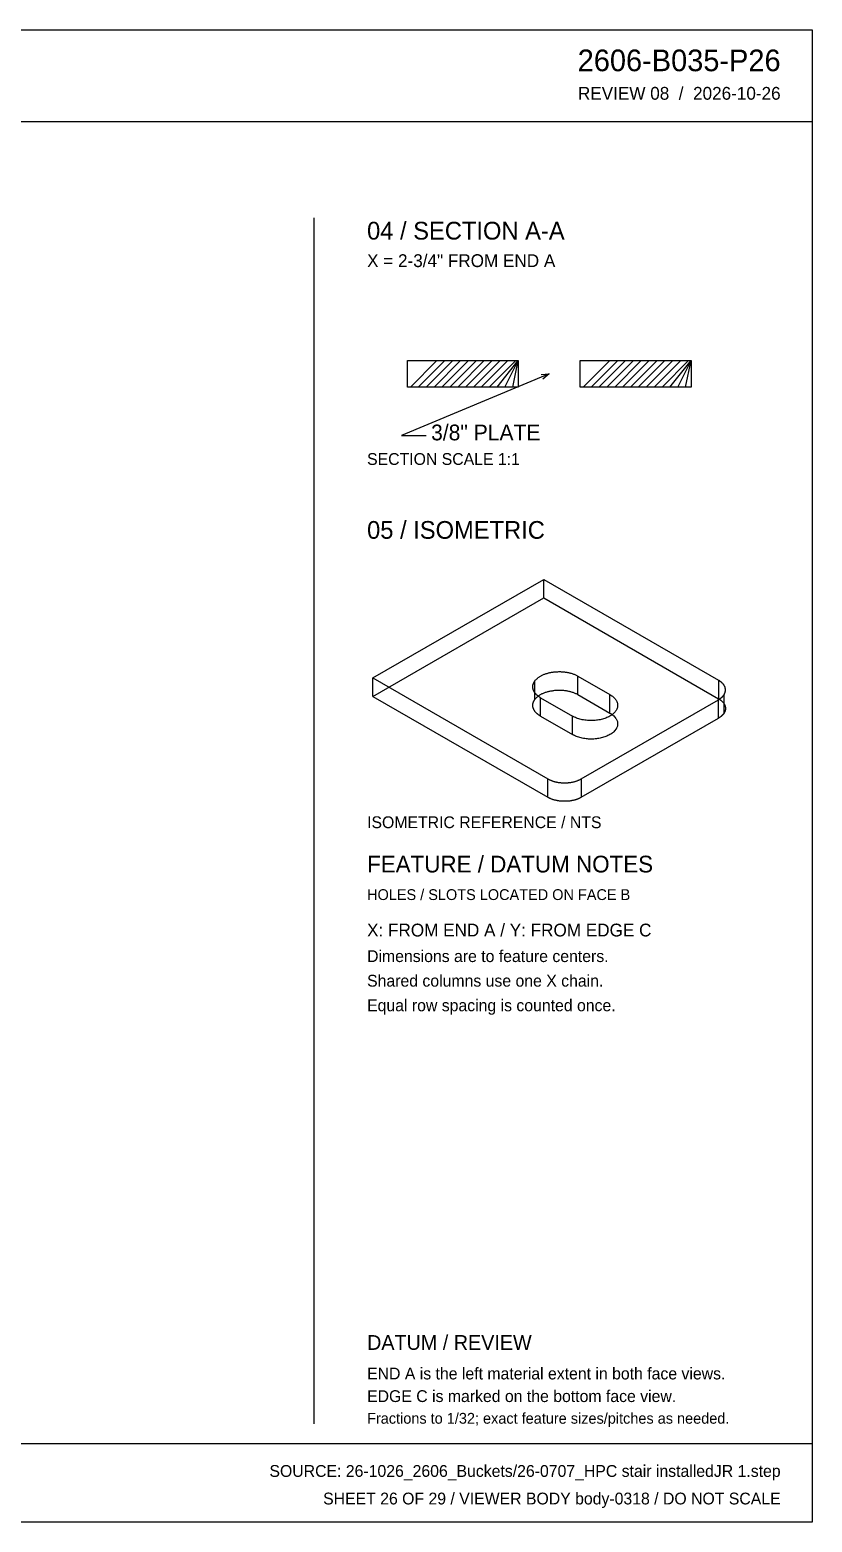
# Model space of a CAD drawing. Header units: inches. Extents: x 0.5 to 33.5, y 0.5 to 21.5.
# Drawn here: x 22.49 to 33.53, y 0.47 to 21.53 of the extents above; entities that cross this region are included whole.
import ezdxf
from ezdxf.enums import TextEntityAlignment as Align

# ---------------------------------------------------------------- set-up
doc = ezdxf.new("R2010")
doc.units = ezdxf.units.IN
doc.header["$MEASUREMENT"] = 0

msp = doc.modelspace()

# ---------------------------------------------------------------- linework, layer by layer
at = {"layer": 'ANNOTATION'}
for p, q in [((29.819, 16.674), (27.736, 15.806)), ((29.704, 16.663), (29.819, 16.674)), ((29.819, 16.674), (29.73, 16.599)), ((27.736, 15.806), (28.083, 15.806))]:
    msp.add_line(p, q, dxfattribs=at)
at = {"layer": 'OUTLINE'}
for p, q in [((0.472, 21.528), (33.528, 21.528)), ((33.528, 21.528), (33.528, 0.472)), ((0.472, 20.236), (33.528, 20.236)), ((26.5, 18.875), (26.5, 1.861)), ((27.819, 16.861), (29.382, 16.861)), ((27.819, 16.486), (27.819, 16.861)), ((27.861, 16.486), (28.236, 16.861)), ((27.972, 16.486), (28.347, 16.861)), ((28.083, 16.486), (28.458, 16.861)), ((28.194, 16.486), (28.569, 16.861)), ((28.306, 16.486), (28.681, 16.861)), ((28.417, 16.486), (28.792, 16.861)), ((28.528, 16.486), (28.903, 16.861)), ((28.639, 16.486), (29.014, 16.861)), ((28.75, 16.486), (29.125, 16.861)), ((28.861, 16.486), (29.236, 16.861)), ((28.972, 16.486), (29.347, 16.861)), ((29.083, 16.486), (29.382, 16.861)), ((29.194, 16.486), (29.382, 16.861)), ((29.306, 16.486), (29.382, 16.861)), ((29.382, 16.861), (29.382, 16.486)), ((30.257, 16.861), (31.819, 16.861)), ((30.257, 16.486), (30.257, 16.861)), ((30.299, 16.486), (30.674, 16.861)), ((30.41, 16.486), (30.785, 16.861)), ((30.521, 16.486), (30.896, 16.861)), ((30.632, 16.486), (31.007, 16.861)), ((30.743, 16.486), (31.118, 16.861)), ((30.854, 16.486), (31.229, 16.861)), ((30.965, 16.486), (31.34, 16.861)), ((31.076, 16.486), (31.451, 16.861)), ((31.188, 16.486), (31.563, 16.861)), ((31.299, 16.486), (31.674, 16.861)), ((31.41, 16.486), (31.785, 16.861)), ((31.521, 16.486), (31.819, 16.861)), ((31.632, 16.486), (31.819, 16.861)), ((31.743, 16.486), (31.819, 16.861)), ((31.819, 16.861), (31.819, 16.486)), ((29.382, 16.486), (27.819, 16.486)), ((31.819, 16.486), (30.257, 16.486)), ((27.333, 12.383), (29.742, 13.774)), ((29.742, 13.774), (32.207, 12.351)), ((29.742, 13.513), (29.742, 13.774)), ((27.333, 12.122), (29.742, 13.513)), ((29.742, 13.513), (32.207, 12.09)), ((29.721, 12.423), (29.73, 12.427)), ((29.73, 12.427), (29.739, 12.431)), ((29.739, 12.431), (29.748, 12.435)), ((29.748, 12.435), (29.758, 12.438)), ((29.758, 12.438), (29.768, 12.442)), ((29.768, 12.442), (29.778, 12.445)), ((29.778, 12.445), (29.788, 12.448)), ((29.788, 12.448), (29.798, 12.451)), ((29.798, 12.451), (29.808, 12.454)), ((29.808, 12.454), (29.819, 12.457)), ((29.819, 12.457), (29.83, 12.459)), ((29.83, 12.459), (29.841, 12.461)), ((29.841, 12.461), (29.852, 12.463)), ((29.852, 12.463), (29.863, 12.465)), ((29.863, 12.465), (29.874, 12.467)), ((29.874, 12.467), (29.885, 12.468)), ((29.885, 12.468), (29.896, 12.47)), ((29.896, 12.47), (29.908, 12.471)), ((29.908, 12.471), (29.919, 12.471)), ((29.919, 12.471), (29.931, 12.472)), ((29.931, 12.472), (29.942, 12.472)), ((29.942, 12.472), (29.954, 12.473)), ((29.954, 12.473), (29.965, 12.473)), ((29.965, 12.473), (29.977, 12.473)), ((29.977, 12.473), (29.988, 12.472)), ((29.988, 12.472), (29.999, 12.472)), ((29.999, 12.472), (30.011, 12.471)), ((30.011, 12.471), (30.022, 12.47)), ((30.022, 12.47), (30.034, 12.468)), ((30.034, 12.468), (30.045, 12.467)), ((30.045, 12.467), (30.056, 12.465)), ((30.056, 12.465), (30.067, 12.464)), ((30.067, 12.464), (30.078, 12.462)), ((30.078, 12.462), (30.089, 12.459)), ((30.089, 12.459), (30.1, 12.457)), ((30.1, 12.457), (30.11, 12.454)), ((30.11, 12.454), (30.121, 12.452)), ((30.121, 12.452), (30.131, 12.449)), ((30.131, 12.449), (30.141, 12.446)), ((30.141, 12.446), (30.151, 12.442)), ((30.151, 12.442), (30.161, 12.439)), ((30.161, 12.439), (30.17, 12.435)), ((30.17, 12.435), (30.18, 12.431)), ((30.18, 12.431), (30.189, 12.427)), ((30.189, 12.427), (30.198, 12.423)), ((30.198, 12.423), (30.207, 12.419)), ((27.333, 12.122), (27.333, 12.383)), ((27.333, 12.383), (29.798, 10.96)), ((29.587, 12.261), (29.588, 12.265)), ((29.587, 12.257), (29.587, 12.261)), ((29.587, 12.253), (29.587, 12.257)), ((29.588, 12.249), (29.587, 12.253)), ((29.588, 12.273), (29.589, 12.277)), ((29.588, 12.269), (29.588, 12.273)), ((29.588, 12.265), (29.588, 12.269)), ((29.588, 12.245), (29.588, 12.249)), ((29.588, 12.241), (29.588, 12.245)), ((29.589, 12.237), (29.588, 12.241)), ((29.589, 12.28), (29.59, 12.284)), ((29.589, 12.277), (29.589, 12.28)), ((29.59, 12.234), (29.589, 12.237)), ((29.59, 12.284), (29.591, 12.288)), ((29.591, 12.23), (29.59, 12.234)), ((29.591, 12.288), (29.592, 12.292)), ((29.591, 12.226), (29.591, 12.23)), ((29.593, 12.222), (29.591, 12.226)), ((29.592, 12.292), (29.593, 12.296)), ((29.593, 12.296), (29.595, 12.3)), ((29.594, 12.218), (29.593, 12.222)), ((29.595, 12.214), (29.594, 12.218)), ((29.595, 12.3), (29.596, 12.304)), ((29.596, 12.21), (29.595, 12.214)), ((29.596, 12.304), (29.598, 12.308)), ((29.598, 12.308), (29.599, 12.311)), ((29.599, 12.311), (29.601, 12.315)), ((29.601, 12.315), (29.603, 12.319)), ((29.603, 12.319), (29.605, 12.323)), ((29.605, 12.323), (29.607, 12.326)), ((29.607, 12.326), (29.609, 12.33)), ((29.609, 12.33), (29.611, 12.334)), ((29.611, 12.334), (29.614, 12.337)), ((29.614, 12.337), (29.618, 12.343)), ((29.614, 12.077), (29.614, 12.337)), ((29.618, 12.343), (29.623, 12.35)), ((29.623, 12.35), (29.628, 12.355)), ((29.628, 12.355), (29.634, 12.361)), ((29.634, 12.361), (29.639, 12.367)), ((29.639, 12.367), (29.645, 12.373)), ((29.645, 12.373), (29.652, 12.378)), ((29.652, 12.378), (29.658, 12.384)), ((29.658, 12.384), (29.665, 12.389)), ((29.665, 12.389), (29.672, 12.394)), ((29.672, 12.394), (29.68, 12.399)), ((29.68, 12.399), (29.687, 12.404)), ((29.687, 12.404), (29.695, 12.409)), ((29.695, 12.409), (29.704, 12.414)), ((29.704, 12.414), (29.712, 12.418)), ((29.712, 12.418), (29.721, 12.423)), ((30.207, 12.419), (30.215, 12.414)), ((30.215, 12.414), (30.224, 12.41)), ((30.224, 12.149), (30.224, 12.41)), ((30.224, 12.41), (30.675, 12.149)), ((32.212, 12.348), (32.207, 12.351)), ((32.207, 12.351), (32.207, 12.09)), ((32.216, 12.346), (32.212, 12.348)), ((32.22, 12.343), (32.216, 12.346)), ((32.224, 12.341), (32.22, 12.343)), ((32.228, 12.338), (32.224, 12.341)), ((32.232, 12.335), (32.228, 12.338)), ((32.236, 12.333), (32.232, 12.335)), ((32.239, 12.33), (32.236, 12.333)), ((32.243, 12.327), (32.239, 12.33)), ((32.246, 12.324), (32.243, 12.327)), ((32.25, 12.321), (32.246, 12.324)), ((32.253, 12.318), (32.25, 12.321)), ((32.256, 12.315), (32.253, 12.318)), ((32.259, 12.312), (32.256, 12.315)), ((32.263, 12.309), (32.259, 12.312)), ((32.265, 12.306), (32.263, 12.309)), ((32.268, 12.303), (32.265, 12.306)), ((32.271, 12.3), (32.268, 12.303)), ((32.274, 12.296), (32.271, 12.3)), ((32.276, 12.293), (32.274, 12.296)), ((32.279, 12.29), (32.276, 12.293)), ((32.281, 12.287), (32.279, 12.29)), ((32.283, 12.284), (32.281, 12.287)), ((32.285, 12.28), (32.283, 12.284)), ((32.287, 12.277), (32.285, 12.28)), ((32.289, 12.274), (32.287, 12.277)), ((32.291, 12.27), (32.289, 12.274)), ((32.293, 12.267), (32.291, 12.27)), ((32.295, 12.263), (32.293, 12.267)), ((32.296, 12.26), (32.295, 12.263)), ((32.297, 12.257), (32.296, 12.26)), ((32.299, 12.253), (32.297, 12.257)), ((32.3, 12.25), (32.299, 12.253)), ((32.301, 12.246), (32.3, 12.25)), ((32.302, 12.243), (32.301, 12.246)), ((32.303, 12.239), (32.302, 12.243)), ((32.303, 12.236), (32.303, 12.239)), ((32.304, 12.232), (32.303, 12.236)), ((32.305, 12.229), (32.304, 12.232)), ((32.305, 12.225), (32.305, 12.229)), ((32.305, 12.222), (32.305, 12.225)), ((32.305, 12.218), (32.305, 12.222)), ((32.306, 12.215), (32.305, 12.218)), ((32.306, 12.211), (32.306, 12.215)), ((27.333, 12.122), (29.798, 10.699)), ((29.587, 12), (29.588, 12.004)), ((29.588, 12.012), (29.589, 12.016)), ((29.588, 12.008), (29.588, 12.012)), ((29.588, 12.004), (29.588, 12.008)), ((29.589, 12.02), (29.59, 12.024)), ((29.589, 12.016), (29.589, 12.02)), ((29.59, 12.024), (29.591, 12.027)), ((29.591, 12.027), (29.592, 12.031)), ((29.592, 12.031), (29.593, 12.035)), ((29.593, 12.035), (29.595, 12.039)), ((29.595, 12.039), (29.596, 12.043)), ((29.598, 12.207), (29.596, 12.21)), ((29.596, 12.043), (29.598, 12.047)), ((29.6, 12.203), (29.598, 12.207)), ((29.598, 12.047), (29.599, 12.05)), ((29.599, 12.05), (29.601, 12.054)), ((29.601, 12.199), (29.6, 12.203)), ((29.603, 12.195), (29.601, 12.199)), ((29.601, 12.054), (29.603, 12.058)), ((29.605, 12.192), (29.603, 12.195)), ((29.603, 12.058), (29.605, 12.062)), ((29.608, 12.188), (29.605, 12.192)), ((29.605, 12.062), (29.607, 12.066)), ((29.607, 12.066), (29.609, 12.069)), ((29.61, 12.184), (29.608, 12.188)), ((29.609, 12.069), (29.611, 12.073)), ((29.612, 12.18), (29.61, 12.184)), ((29.611, 12.073), (29.614, 12.077)), ((29.615, 12.177), (29.612, 12.18)), ((29.614, 12.077), (29.618, 12.083)), ((29.617, 12.173), (29.615, 12.177)), ((29.62, 12.17), (29.617, 12.173)), ((29.618, 12.083), (29.623, 12.089)), ((29.623, 12.166), (29.62, 12.17)), ((29.626, 12.163), (29.623, 12.166)), ((29.623, 12.089), (29.628, 12.095)), ((29.629, 12.159), (29.626, 12.163)), ((29.628, 12.095), (29.634, 12.101)), ((29.632, 12.156), (29.629, 12.159)), ((29.635, 12.152), (29.632, 12.156)), ((29.634, 12.101), (29.639, 12.106)), ((29.639, 12.149), (29.635, 12.152)), ((29.642, 12.145), (29.639, 12.149)), ((29.639, 12.106), (29.645, 12.112)), ((29.646, 12.142), (29.642, 12.145)), ((29.645, 12.112), (29.652, 12.118)), ((29.649, 12.139), (29.646, 12.142)), ((29.653, 12.135), (29.649, 12.139)), ((29.652, 12.118), (29.658, 12.123)), ((29.657, 12.132), (29.653, 12.135)), ((29.661, 12.129), (29.657, 12.132)), ((29.658, 12.123), (29.665, 12.128)), ((29.665, 12.126), (29.661, 12.129)), ((29.665, 12.128), (29.672, 12.133)), ((29.669, 12.123), (29.665, 12.126)), ((29.674, 12.12), (29.669, 12.123)), ((29.672, 12.133), (29.68, 12.139)), ((29.678, 12.117), (29.674, 12.12)), ((29.683, 12.114), (29.678, 12.117)), ((29.68, 12.139), (29.687, 12.143)), ((29.687, 12.111), (29.683, 12.114)), ((29.687, 12.143), (29.695, 12.148)), ((29.692, 12.108), (29.687, 12.111)), ((29.697, 12.105), (29.692, 12.108)), ((29.695, 12.148), (29.704, 12.153)), ((29.697, 12.105), (30.148, 11.845)), ((29.697, 11.845), (29.697, 12.105)), ((29.704, 12.153), (29.712, 12.157)), ((29.712, 12.157), (29.721, 12.162)), ((29.721, 12.162), (29.73, 12.166)), ((29.73, 12.166), (29.739, 12.17)), ((29.739, 12.17), (29.748, 12.174)), ((29.748, 12.174), (29.758, 12.178)), ((29.758, 12.178), (29.768, 12.181)), ((29.768, 12.181), (29.778, 12.184)), ((29.778, 12.184), (29.788, 12.188)), ((29.788, 12.188), (29.798, 12.191)), ((29.798, 12.191), (29.808, 12.193)), ((29.808, 12.193), (29.819, 12.196)), ((29.819, 12.196), (29.83, 12.198)), ((29.83, 12.198), (29.841, 12.201)), ((29.841, 12.201), (29.852, 12.203)), ((29.852, 12.203), (29.863, 12.204)), ((29.863, 12.204), (29.874, 12.206)), ((29.874, 12.206), (29.885, 12.208)), ((29.885, 12.208), (29.896, 12.209)), ((29.896, 12.209), (29.908, 12.21)), ((29.908, 12.21), (29.919, 12.211)), ((29.919, 12.211), (29.931, 12.211)), ((29.931, 12.211), (29.942, 12.212)), ((29.942, 12.212), (29.954, 12.212)), ((29.954, 12.212), (29.965, 12.212)), ((29.965, 12.212), (29.977, 12.212)), ((29.977, 12.212), (29.988, 12.211)), ((29.988, 12.211), (29.999, 12.211)), ((29.999, 12.211), (30.011, 12.21)), ((30.011, 12.21), (30.022, 12.209)), ((30.022, 12.209), (30.034, 12.208)), ((30.034, 12.208), (30.045, 12.206)), ((30.045, 12.206), (30.056, 12.205)), ((30.056, 12.205), (30.067, 12.203)), ((30.067, 12.203), (30.078, 12.201)), ((30.078, 12.201), (30.089, 12.199)), ((30.089, 12.199), (30.1, 12.196)), ((30.1, 12.196), (30.11, 12.194)), ((30.11, 12.194), (30.121, 12.191)), ((30.121, 12.191), (30.131, 12.188)), ((30.131, 12.188), (30.141, 12.185)), ((30.141, 12.185), (30.151, 12.181)), ((30.151, 12.181), (30.161, 12.178)), ((30.161, 12.178), (30.17, 12.174)), ((30.17, 12.174), (30.18, 12.17)), ((30.18, 12.17), (30.189, 12.166)), ((30.189, 12.166), (30.198, 12.162)), ((30.198, 12.162), (30.207, 12.158)), ((30.207, 12.158), (30.215, 12.154)), ((30.215, 12.154), (30.224, 12.149)), ((30.224, 12.149), (30.675, 11.888)), ((30.272, 10.96), (32.207, 12.077)), ((30.675, 12.149), (30.688, 12.141)), ((30.675, 11.888), (30.675, 12.149)), ((30.688, 12.141), (30.7, 12.133)), ((30.7, 12.133), (30.711, 12.125)), ((30.711, 12.125), (30.722, 12.116)), ((30.722, 12.116), (30.731, 12.107)), ((30.731, 12.107), (30.74, 12.098)), ((30.74, 12.098), (30.749, 12.089)), ((30.749, 12.089), (30.756, 12.079)), ((30.756, 12.079), (30.763, 12.069)), ((30.763, 12.069), (30.768, 12.059)), ((30.768, 12.059), (30.773, 12.049)), ((30.773, 12.049), (30.777, 12.039)), ((30.777, 12.039), (30.78, 12.028)), ((30.78, 12.028), (30.783, 12.018)), ((30.783, 12.018), (30.784, 12.007)), ((30.784, 12.007), (30.784, 11.997)), ((32.207, 12.09), (32.212, 12.088)), ((32.207, 12.077), (32.209, 12.078)), ((32.207, 11.816), (32.207, 12.077)), ((32.209, 12.078), (32.21, 12.079)), ((32.21, 12.079), (32.212, 12.08)), ((32.212, 12.088), (32.216, 12.085)), ((32.212, 12.08), (32.213, 12.081)), ((32.213, 12.081), (32.215, 12.082)), ((32.215, 12.082), (32.216, 12.083)), ((32.216, 12.085), (32.22, 12.083)), ((32.216, 12.083), (32.218, 12.083)), ((32.218, 12.083), (32.219, 12.084)), ((32.219, 12.084), (32.22, 12.085)), ((32.22, 12.085), (32.222, 12.086)), ((32.22, 12.083), (32.224, 12.08)), ((32.222, 12.086), (32.223, 12.087)), ((32.223, 12.087), (32.225, 12.088)), ((32.224, 12.08), (32.228, 12.077)), ((32.225, 12.088), (32.226, 12.089)), ((32.226, 12.089), (32.227, 12.09)), ((32.227, 12.09), (32.229, 12.091)), ((32.228, 12.077), (32.232, 12.074)), ((32.229, 12.091), (32.23, 12.092)), ((32.23, 12.092), (32.231, 12.093)), ((32.231, 12.093), (32.233, 12.094)), ((32.232, 12.074), (32.236, 12.072)), ((32.233, 12.094), (32.234, 12.095)), ((32.234, 12.095), (32.235, 12.096)), ((32.235, 12.096), (32.237, 12.097)), ((32.236, 12.072), (32.239, 12.069)), ((32.237, 12.097), (32.238, 12.098)), ((32.238, 12.098), (32.239, 12.099)), ((32.239, 12.099), (32.241, 12.1)), ((32.239, 12.069), (32.243, 12.066)), ((32.241, 12.1), (32.242, 12.101)), ((32.242, 12.101), (32.243, 12.102)), ((32.243, 12.102), (32.244, 12.103)), ((32.243, 12.066), (32.246, 12.063)), ((32.244, 12.103), (32.245, 12.104)), ((32.245, 12.104), (32.247, 12.105)), ((32.246, 12.063), (32.25, 12.06)), ((32.247, 12.105), (32.248, 12.106)), ((32.248, 12.106), (32.249, 12.107)), ((32.249, 12.107), (32.25, 12.108)), ((32.25, 12.108), (32.251, 12.109)), ((32.25, 12.06), (32.253, 12.057)), ((32.251, 12.109), (32.253, 12.11)), ((32.253, 12.11), (32.254, 12.111)), ((32.253, 12.057), (32.256, 12.054)), ((32.254, 12.111), (32.255, 12.112)), ((32.255, 12.112), (32.256, 12.113)), ((32.256, 12.113), (32.257, 12.114)), ((32.256, 12.054), (32.259, 12.051)), ((32.257, 12.114), (32.258, 12.115)), ((32.258, 12.115), (32.259, 12.116)), ((32.259, 12.116), (32.26, 12.117)), ((32.259, 12.051), (32.263, 12.048)), ((32.26, 12.117), (32.261, 12.118)), ((32.261, 12.118), (32.262, 12.119)), ((32.262, 12.119), (32.263, 12.12)), ((32.263, 12.12), (32.264, 12.121)), ((32.263, 12.048), (32.265, 12.045)), ((32.264, 12.121), (32.265, 12.122)), ((32.265, 12.122), (32.266, 12.123)), ((32.265, 12.045), (32.268, 12.042)), ((32.266, 12.123), (32.267, 12.124)), ((32.267, 12.124), (32.268, 12.126)), ((32.268, 12.126), (32.269, 12.127)), ((32.268, 12.042), (32.271, 12.039)), ((32.269, 12.127), (32.27, 12.128)), ((32.27, 12.128), (32.271, 12.129)), ((32.271, 12.129), (32.272, 12.13)), ((32.271, 12.039), (32.274, 12.036)), ((32.272, 12.13), (32.273, 12.131)), ((32.273, 12.131), (32.274, 12.132)), ((32.274, 12.132), (32.275, 12.133)), ((32.274, 12.036), (32.276, 12.032)), ((32.275, 12.133), (32.276, 12.134)), ((32.276, 12.134), (32.277, 12.136)), ((32.276, 12.032), (32.279, 12.029)), ((32.277, 12.136), (32.278, 12.137)), ((32.278, 12.138), (32.279, 12.139)), ((32.278, 12.137), (32.278, 12.138)), ((32.279, 12.139), (32.28, 12.14)), ((32.279, 12.029), (32.281, 12.026)), ((32.28, 12.14), (32.281, 12.141)), ((32.281, 12.141), (32.282, 12.142)), ((32.281, 12.026), (32.283, 12.023)), ((32.282, 12.142), (32.284, 12.146)), ((32.282, 12.142), (32.282, 11.882)), ((32.283, 12.023), (32.285, 12.019)), ((32.284, 12.146), (32.286, 12.149)), ((32.285, 12.019), (32.287, 12.016)), ((32.286, 12.149), (32.288, 12.152)), ((32.287, 12.016), (32.289, 12.013)), ((32.288, 12.152), (32.29, 12.156)), ((32.289, 12.013), (32.291, 12.009)), ((32.29, 12.156), (32.292, 12.159)), ((32.291, 12.009), (32.293, 12.006)), ((32.292, 12.159), (32.293, 12.162)), ((32.293, 12.162), (32.295, 12.166)), ((32.293, 12.006), (32.295, 12.003)), ((32.295, 12.166), (32.296, 12.169)), ((32.295, 12.003), (32.296, 11.999)), ((32.296, 12.169), (32.298, 12.173)), ((32.298, 12.173), (32.299, 12.176)), ((32.299, 12.176), (32.3, 12.18)), ((32.3, 12.18), (32.301, 12.183)), ((32.301, 12.183), (32.302, 12.186)), ((32.302, 12.186), (32.303, 12.19)), ((32.303, 12.19), (32.304, 12.193)), ((32.304, 12.197), (32.305, 12.2)), ((32.304, 12.193), (32.304, 12.197)), ((32.305, 12.208), (32.306, 12.211)), ((32.305, 12.204), (32.305, 12.208)), ((32.305, 12.2), (32.305, 12.204)), ((29.587, 11.996), (29.587, 12)), ((29.587, 11.992), (29.587, 11.996)), ((29.588, 11.988), (29.587, 11.992)), ((29.588, 11.984), (29.588, 11.988)), ((29.588, 11.981), (29.588, 11.984)), ((29.589, 11.977), (29.588, 11.981)), ((29.59, 11.973), (29.589, 11.977)), ((29.591, 11.969), (29.59, 11.973)), ((29.591, 11.965), (29.591, 11.969)), ((29.593, 11.961), (29.591, 11.965)), ((29.594, 11.957), (29.593, 11.961)), ((29.595, 11.953), (29.594, 11.957)), ((29.596, 11.95), (29.595, 11.953)), ((29.598, 11.946), (29.596, 11.95)), ((29.6, 11.942), (29.598, 11.946)), ((29.601, 11.938), (29.6, 11.942)), ((29.603, 11.934), (29.601, 11.938)), ((29.605, 11.931), (29.603, 11.934)), ((29.608, 11.927), (29.605, 11.931)), ((29.61, 11.923), (29.608, 11.927)), ((29.612, 11.92), (29.61, 11.923)), ((29.615, 11.916), (29.612, 11.92)), ((29.617, 11.912), (29.615, 11.916)), ((29.62, 11.909), (29.617, 11.912)), ((29.623, 11.905), (29.62, 11.909)), ((29.626, 11.902), (29.623, 11.905)), ((29.629, 11.898), (29.626, 11.902)), ((29.632, 11.895), (29.629, 11.898)), ((29.635, 11.891), (29.632, 11.895)), ((29.639, 11.888), (29.635, 11.891)), ((29.642, 11.885), (29.639, 11.888)), ((29.646, 11.881), (29.642, 11.885)), ((29.649, 11.878), (29.646, 11.881)), ((29.653, 11.875), (29.649, 11.878)), ((29.657, 11.871), (29.653, 11.875)), ((29.661, 11.868), (29.657, 11.871)), ((29.665, 11.865), (29.661, 11.868)), ((29.669, 11.862), (29.665, 11.865)), ((29.674, 11.859), (29.669, 11.862)), ((29.678, 11.856), (29.674, 11.859)), ((29.683, 11.853), (29.678, 11.856)), ((29.687, 11.85), (29.683, 11.853)), ((29.692, 11.847), (29.687, 11.85)), ((29.697, 11.845), (29.692, 11.847)), ((29.697, 11.845), (30.148, 11.584)), ((30.161, 11.837), (30.148, 11.845)), ((30.148, 11.584), (30.148, 11.845)), ((30.175, 11.83), (30.161, 11.837)), ((30.19, 11.824), (30.175, 11.83)), ((30.205, 11.818), (30.19, 11.824)), ((30.22, 11.812), (30.205, 11.818)), ((30.236, 11.807), (30.22, 11.812)), ((30.252, 11.802), (30.236, 11.807)), ((30.269, 11.798), (30.252, 11.802)), ((30.286, 11.794), (30.269, 11.798)), ((30.272, 10.699), (32.207, 11.816)), ((30.304, 11.791), (30.286, 11.794)), ((30.537, 11.794), (30.52, 11.791)), ((30.554, 11.798), (30.537, 11.794)), ((30.571, 11.802), (30.554, 11.798)), ((30.587, 11.807), (30.571, 11.802)), ((30.603, 11.812), (30.587, 11.807)), ((30.619, 11.818), (30.603, 11.812)), ((30.634, 11.824), (30.619, 11.818)), ((30.648, 11.83), (30.634, 11.824)), ((30.662, 11.837), (30.648, 11.83)), ((30.675, 11.845), (30.662, 11.837)), ((30.675, 11.888), (30.688, 11.88)), ((30.688, 11.852), (30.675, 11.845)), ((30.688, 11.88), (30.7, 11.872)), ((30.7, 11.86), (30.688, 11.852)), ((30.7, 11.872), (30.711, 11.864)), ((30.711, 11.869), (30.7, 11.86)), ((30.722, 11.877), (30.711, 11.869)), ((30.711, 11.864), (30.722, 11.855)), ((30.731, 11.886), (30.722, 11.877)), ((30.722, 11.855), (30.731, 11.847)), ((30.74, 11.895), (30.731, 11.886)), ((30.731, 11.847), (30.74, 11.837)), ((30.749, 11.905), (30.74, 11.895)), ((30.74, 11.837), (30.749, 11.828)), ((30.756, 11.914), (30.749, 11.905)), ((30.749, 11.828), (30.756, 11.818)), ((30.763, 11.924), (30.756, 11.914)), ((30.756, 11.818), (30.763, 11.808)), ((30.768, 11.934), (30.763, 11.924)), ((30.763, 11.808), (30.768, 11.798)), ((30.773, 11.944), (30.768, 11.934)), ((30.768, 11.798), (30.773, 11.788)), ((30.777, 11.955), (30.773, 11.944)), ((30.78, 11.965), (30.777, 11.955)), ((30.783, 11.976), (30.78, 11.965)), ((30.784, 11.986), (30.783, 11.976)), ((30.784, 11.997), (30.784, 11.986)), ((32.209, 11.817), (32.207, 11.816)), ((32.21, 11.818), (32.209, 11.817)), ((32.212, 11.819), (32.21, 11.818)), ((32.213, 11.82), (32.212, 11.819)), ((32.215, 11.821), (32.213, 11.82)), ((32.216, 11.822), (32.215, 11.821)), ((32.218, 11.823), (32.216, 11.822)), ((32.219, 11.824), (32.218, 11.823)), ((32.22, 11.824), (32.219, 11.824)), ((32.222, 11.825), (32.22, 11.824)), ((32.223, 11.826), (32.222, 11.825)), ((32.225, 11.827), (32.223, 11.826)), ((32.226, 11.828), (32.225, 11.827)), ((32.227, 11.829), (32.226, 11.828)), ((32.229, 11.83), (32.227, 11.829)), ((32.23, 11.831), (32.229, 11.83)), ((32.231, 11.832), (32.23, 11.831)), ((32.233, 11.833), (32.231, 11.832)), ((32.234, 11.834), (32.233, 11.833)), ((32.235, 11.835), (32.234, 11.834)), ((32.237, 11.836), (32.235, 11.835)), ((32.238, 11.837), (32.237, 11.836)), ((32.239, 11.838), (32.238, 11.837)), ((32.241, 11.839), (32.239, 11.838)), ((32.242, 11.84), (32.241, 11.839)), ((32.243, 11.841), (32.242, 11.84)), ((32.244, 11.842), (32.243, 11.841)), ((32.245, 11.843), (32.244, 11.842)), ((32.247, 11.844), (32.245, 11.843)), ((32.248, 11.845), (32.247, 11.844)), ((32.249, 11.846), (32.248, 11.845)), ((32.25, 11.847), (32.249, 11.846)), ((32.251, 11.848), (32.25, 11.847)), ((32.253, 11.849), (32.251, 11.848)), ((32.254, 11.85), (32.253, 11.849)), ((32.255, 11.851), (32.254, 11.85)), ((32.256, 11.852), (32.255, 11.851)), ((32.257, 11.853), (32.256, 11.852)), ((32.258, 11.854), (32.257, 11.853)), ((32.259, 11.855), (32.258, 11.854)), ((32.26, 11.856), (32.259, 11.855)), ((32.261, 11.857), (32.26, 11.856)), ((32.262, 11.858), (32.261, 11.857)), ((32.263, 11.859), (32.262, 11.858)), ((32.264, 11.86), (32.263, 11.859)), ((32.265, 11.862), (32.264, 11.86)), ((32.266, 11.863), (32.265, 11.862)), ((32.267, 11.864), (32.266, 11.863)), ((32.268, 11.865), (32.267, 11.864)), ((32.269, 11.866), (32.268, 11.865)), ((32.27, 11.867), (32.269, 11.866)), ((32.271, 11.868), (32.27, 11.867)), ((32.272, 11.869), (32.271, 11.868)), ((32.273, 11.87), (32.272, 11.869)), ((32.274, 11.871), (32.273, 11.87)), ((32.275, 11.872), (32.274, 11.871)), ((32.276, 11.874), (32.275, 11.872)), ((32.277, 11.875), (32.276, 11.874)), ((32.278, 11.876), (32.277, 11.875)), ((32.279, 11.878), (32.278, 11.877)), ((32.278, 11.877), (32.278, 11.876)), ((32.28, 11.879), (32.279, 11.878)), ((32.281, 11.88), (32.28, 11.879)), ((32.282, 11.882), (32.281, 11.88)), ((32.284, 11.885), (32.282, 11.882)), ((32.286, 11.888), (32.284, 11.885)), ((32.288, 11.891), (32.286, 11.888)), ((32.29, 11.895), (32.288, 11.891)), ((32.292, 11.898), (32.29, 11.895)), ((32.293, 11.902), (32.292, 11.898)), ((32.295, 11.905), (32.293, 11.902)), ((32.296, 11.908), (32.295, 11.905)), ((32.296, 11.999), (32.297, 11.996)), ((32.298, 11.912), (32.296, 11.908)), ((32.297, 11.996), (32.299, 11.992)), ((32.299, 11.915), (32.298, 11.912)), ((32.299, 11.992), (32.3, 11.989)), ((32.3, 11.919), (32.299, 11.915)), ((32.3, 11.989), (32.301, 11.985)), ((32.301, 11.922), (32.3, 11.919)), ((32.301, 11.985), (32.302, 11.982)), ((32.302, 11.926), (32.301, 11.922)), ((32.302, 11.982), (32.303, 11.978)), ((32.303, 11.929), (32.302, 11.926)), ((32.303, 11.978), (32.303, 11.975)), ((32.303, 11.975), (32.304, 11.971)), ((32.304, 11.933), (32.303, 11.929)), ((32.304, 11.971), (32.305, 11.968)), ((32.305, 11.94), (32.304, 11.936)), ((32.304, 11.936), (32.304, 11.933)), ((32.305, 11.968), (32.305, 11.964)), ((32.305, 11.964), (32.305, 11.961)), ((32.305, 11.961), (32.305, 11.957)), ((32.305, 11.957), (32.306, 11.954)), ((32.306, 11.95), (32.305, 11.947)), ((32.305, 11.947), (32.305, 11.943)), ((32.305, 11.943), (32.305, 11.94)), ((32.306, 11.954), (32.306, 11.95)), ((30.161, 11.577), (30.148, 11.584)), ((30.321, 11.788), (30.304, 11.791)), ((30.339, 11.786), (30.321, 11.788)), ((30.357, 11.784), (30.339, 11.786)), ((30.375, 11.783), (30.357, 11.784)), ((30.393, 11.782), (30.375, 11.783)), ((30.412, 11.782), (30.393, 11.782)), ((30.43, 11.782), (30.412, 11.782)), ((30.448, 11.783), (30.43, 11.782)), ((30.466, 11.784), (30.448, 11.783)), ((30.484, 11.786), (30.466, 11.784)), ((30.502, 11.788), (30.484, 11.786)), ((30.52, 11.791), (30.502, 11.788)), ((30.675, 11.584), (30.662, 11.577)), ((30.688, 11.591), (30.675, 11.584)), ((30.7, 11.599), (30.688, 11.591)), ((30.711, 11.608), (30.7, 11.599)), ((30.722, 11.616), (30.711, 11.608)), ((30.731, 11.625), (30.722, 11.616)), ((30.74, 11.635), (30.731, 11.625)), ((30.749, 11.644), (30.74, 11.635)), ((30.756, 11.654), (30.749, 11.644)), ((30.763, 11.663), (30.756, 11.654)), ((30.768, 11.674), (30.763, 11.663)), ((30.773, 11.684), (30.768, 11.674)), ((30.773, 11.788), (30.777, 11.778)), ((30.777, 11.694), (30.773, 11.684)), ((30.777, 11.778), (30.78, 11.768)), ((30.78, 11.704), (30.777, 11.694)), ((30.78, 11.768), (30.783, 11.757)), ((30.783, 11.715), (30.78, 11.704)), ((30.783, 11.757), (30.784, 11.747)), ((30.784, 11.725), (30.783, 11.715)), ((30.784, 11.747), (30.784, 11.736)), ((30.784, 11.736), (30.784, 11.725)), ((30.175, 11.57), (30.161, 11.577)), ((30.19, 11.563), (30.175, 11.57)), ((30.205, 11.557), (30.19, 11.563)), ((30.22, 11.551), (30.205, 11.557)), ((30.236, 11.546), (30.22, 11.551)), ((30.252, 11.541), (30.236, 11.546)), ((30.269, 11.537), (30.252, 11.541)), ((30.286, 11.533), (30.269, 11.537)), ((30.304, 11.53), (30.286, 11.533)), ((30.321, 11.527), (30.304, 11.53)), ((30.339, 11.525), (30.321, 11.527)), ((30.357, 11.523), (30.339, 11.525)), ((30.375, 11.522), (30.357, 11.523)), ((30.393, 11.521), (30.375, 11.522)), ((30.412, 11.521), (30.393, 11.521)), ((30.43, 11.521), (30.412, 11.521)), ((30.448, 11.522), (30.43, 11.521)), ((30.466, 11.523), (30.448, 11.522)), ((30.484, 11.525), (30.466, 11.523)), ((30.502, 11.527), (30.484, 11.525)), ((30.52, 11.53), (30.502, 11.527)), ((30.537, 11.533), (30.52, 11.53)), ((30.554, 11.537), (30.537, 11.533)), ((30.571, 11.541), (30.554, 11.537)), ((30.587, 11.546), (30.571, 11.541)), ((30.603, 11.551), (30.587, 11.546)), ((30.619, 11.557), (30.603, 11.551)), ((30.634, 11.563), (30.619, 11.557)), ((30.648, 11.57), (30.634, 11.563)), ((30.662, 11.577), (30.648, 11.57)), ((29.798, 10.699), (29.798, 10.96)), ((29.798, 10.96), (29.804, 10.957)), ((29.804, 10.957), (29.81, 10.953)), ((29.81, 10.953), (29.816, 10.95)), ((29.816, 10.95), (29.823, 10.947)), ((30.248, 10.947), (30.254, 10.95)), ((30.254, 10.95), (30.261, 10.953)), ((30.261, 10.953), (30.267, 10.957)), ((30.267, 10.957), (30.272, 10.96)), ((30.272, 10.96), (30.272, 10.699)), ((29.823, 10.947), (29.829, 10.944)), ((29.829, 10.944), (29.836, 10.941)), ((29.836, 10.941), (29.842, 10.939)), ((29.842, 10.939), (29.849, 10.936)), ((29.849, 10.936), (29.856, 10.933)), ((29.856, 10.933), (29.863, 10.931)), ((29.863, 10.931), (29.87, 10.928)), ((29.87, 10.928), (29.877, 10.926)), ((29.877, 10.926), (29.885, 10.924)), ((29.885, 10.924), (29.892, 10.922)), ((29.892, 10.922), (29.899, 10.92)), ((29.899, 10.92), (29.907, 10.918)), ((29.907, 10.918), (29.915, 10.916)), ((29.915, 10.916), (29.922, 10.915)), ((29.922, 10.915), (29.93, 10.913)), ((29.93, 10.913), (29.938, 10.912)), ((29.938, 10.912), (29.946, 10.91)), ((29.946, 10.91), (29.954, 10.909)), ((29.954, 10.909), (29.962, 10.908)), ((29.962, 10.908), (29.97, 10.907)), ((29.97, 10.907), (29.978, 10.906)), ((29.978, 10.906), (29.986, 10.905)), ((29.986, 10.905), (29.994, 10.905)), ((29.994, 10.905), (30.002, 10.904)), ((30.002, 10.904), (30.011, 10.904)), ((30.011, 10.904), (30.019, 10.904)), ((30.019, 10.904), (30.027, 10.903)), ((30.027, 10.903), (30.035, 10.903)), ((30.035, 10.903), (30.044, 10.903)), ((30.044, 10.903), (30.052, 10.904)), ((30.052, 10.904), (30.06, 10.904)), ((30.06, 10.904), (30.068, 10.904)), ((30.068, 10.904), (30.076, 10.905)), ((30.076, 10.905), (30.085, 10.905)), ((30.085, 10.905), (30.093, 10.906)), ((30.093, 10.906), (30.101, 10.907)), ((30.101, 10.907), (30.109, 10.908)), ((30.109, 10.908), (30.117, 10.909)), ((30.117, 10.909), (30.125, 10.91)), ((30.125, 10.91), (30.133, 10.912)), ((30.133, 10.912), (30.14, 10.913)), ((30.14, 10.913), (30.148, 10.915)), ((30.148, 10.915), (30.156, 10.916)), ((30.156, 10.916), (30.164, 10.918)), ((30.164, 10.918), (30.171, 10.92)), ((30.171, 10.92), (30.179, 10.922)), ((30.179, 10.922), (30.186, 10.924)), ((30.186, 10.924), (30.193, 10.926)), ((30.193, 10.926), (30.201, 10.928)), ((30.201, 10.928), (30.208, 10.931)), ((30.208, 10.931), (30.215, 10.933)), ((30.215, 10.933), (30.222, 10.936)), ((30.222, 10.936), (30.228, 10.939)), ((30.228, 10.939), (30.235, 10.941)), ((30.235, 10.941), (30.242, 10.944)), ((30.242, 10.944), (30.248, 10.947)), ((29.804, 10.696), (29.798, 10.699)), ((29.81, 10.693), (29.804, 10.696)), ((29.816, 10.69), (29.81, 10.693)), ((29.823, 10.686), (29.816, 10.69)), ((29.829, 10.684), (29.823, 10.686)), ((29.836, 10.681), (29.829, 10.684)), ((29.842, 10.678), (29.836, 10.681)), ((29.849, 10.675), (29.842, 10.678)), ((29.856, 10.673), (29.849, 10.675)), ((29.863, 10.67), (29.856, 10.673)), ((29.87, 10.668), (29.863, 10.67)), ((29.877, 10.665), (29.87, 10.668)), ((29.885, 10.663), (29.877, 10.665)), ((29.892, 10.661), (29.885, 10.663)), ((29.899, 10.659), (29.892, 10.661)), ((29.907, 10.657), (29.899, 10.659)), ((29.915, 10.656), (29.907, 10.657)), ((29.922, 10.654), (29.915, 10.656)), ((29.93, 10.652), (29.922, 10.654)), ((29.938, 10.651), (29.93, 10.652)), ((29.946, 10.65), (29.938, 10.651)), ((29.954, 10.648), (29.946, 10.65)), ((29.962, 10.647), (29.954, 10.648)), ((29.97, 10.646), (29.962, 10.647)), ((29.978, 10.645), (29.97, 10.646)), ((29.986, 10.645), (29.978, 10.645)), ((29.994, 10.644), (29.986, 10.645)), ((30.002, 10.643), (29.994, 10.644)), ((30.011, 10.643), (30.002, 10.643)), ((30.019, 10.643), (30.011, 10.643)), ((30.027, 10.643), (30.019, 10.643)), ((30.035, 10.643), (30.027, 10.643)), ((30.044, 10.643), (30.035, 10.643)), ((30.052, 10.643), (30.044, 10.643)), ((30.06, 10.643), (30.052, 10.643)), ((30.068, 10.643), (30.06, 10.643)), ((30.076, 10.644), (30.068, 10.643)), ((30.085, 10.645), (30.076, 10.644)), ((30.093, 10.645), (30.085, 10.645)), ((30.101, 10.646), (30.093, 10.645)), ((30.109, 10.647), (30.101, 10.646)), ((30.117, 10.648), (30.109, 10.647)), ((30.125, 10.65), (30.117, 10.648)), ((30.133, 10.651), (30.125, 10.65)), ((30.14, 10.652), (30.133, 10.651)), ((30.148, 10.654), (30.14, 10.652)), ((30.156, 10.656), (30.148, 10.654)), ((30.164, 10.657), (30.156, 10.656)), ((30.171, 10.659), (30.164, 10.657)), ((30.179, 10.661), (30.171, 10.659)), ((30.186, 10.663), (30.179, 10.661)), ((30.193, 10.665), (30.186, 10.663)), ((30.201, 10.668), (30.193, 10.665)), ((30.208, 10.67), (30.201, 10.668)), ((30.215, 10.673), (30.208, 10.67)), ((30.222, 10.675), (30.215, 10.673)), ((30.228, 10.678), (30.222, 10.675)), ((30.235, 10.681), (30.228, 10.678)), ((30.242, 10.684), (30.235, 10.681)), ((30.248, 10.686), (30.242, 10.684)), ((30.254, 10.69), (30.248, 10.686)), ((30.261, 10.693), (30.254, 10.69)), ((30.267, 10.696), (30.261, 10.693)), ((30.272, 10.699), (30.267, 10.696)), ((0.472, 1.583), (33.528, 1.583)), ((33.528, 0.472), (0.472, 0.472))]:
    msp.add_line(p, q, dxfattribs=at)

# ---------------------------------------------------------------- texts
at = {"layer": 'ANNOTATION'}
for s, height, p in [('2606-B035-P26', 0.30556, (33.083, 20.944)), ('REVIEW 08  /  2026-10-26', 0.18056, (33.083, 20.542)), ('SOURCE: 26-1026_2606_Buckets/26-0707_HPC stair installedJR 1.step', 0.16667, (33.083, 1.111)), ('SHEET 26 OF 29 / VIEWER BODY body-0318 / DO NOT SCALE', 0.16667, (33.083, 0.722))]:
    msp.add_text(s, height=height, dxfattribs=at).set_placement(p, align=Align.RIGHT)
for s, height, p in [('04 / SECTION A-A', 0.25, (27.25, 18.569)), ('X = 2-3/4" FROM END A', 0.18056, (27.25, 18.181)), ('3/8" PLATE', 0.2222, (28.153, 15.736)), ('SECTION SCALE 1:1', 0.16667, (27.25, 15.389)), ('05 / ISOMETRIC', 0.25, (27.25, 14.347)), ('ISOMETRIC REFERENCE / NTS', 0.16667, (27.25, 10.264)), ('FEATURE / DATUM NOTES', 0.23611, (27.25, 9.639)), ('HOLES / SLOTS LOCATED ON FACE B', 0.15278, (27.25, 9.25)), ('X: FROM END A / Y: FROM EDGE C', 0.18056, (27.25, 8.736)), ('Dimensions are to feature centers.', 0.16667, (27.25, 8.375)), ('Shared columns use one X chain.', 0.16667, (27.25, 8.028)), ('Equal row spacing is counted once.', 0.16667, (27.25, 7.681)), ('DATUM / REVIEW', 0.20833, (27.25, 2.903)), ('END A is the left material extent in both face views.', 0.16667, (27.25, 2.486)), ('EDGE C is marked on the bottom face view.', 0.16667, (27.25, 2.167)), ('Fractions to 1/32; exact feature sizes/pitches as needed.', 0.15278, (27.25, 1.861))]:
    msp.add_text(s, height=height, dxfattribs=at).set_placement(p)

doc.saveas('drawing.dxf')
